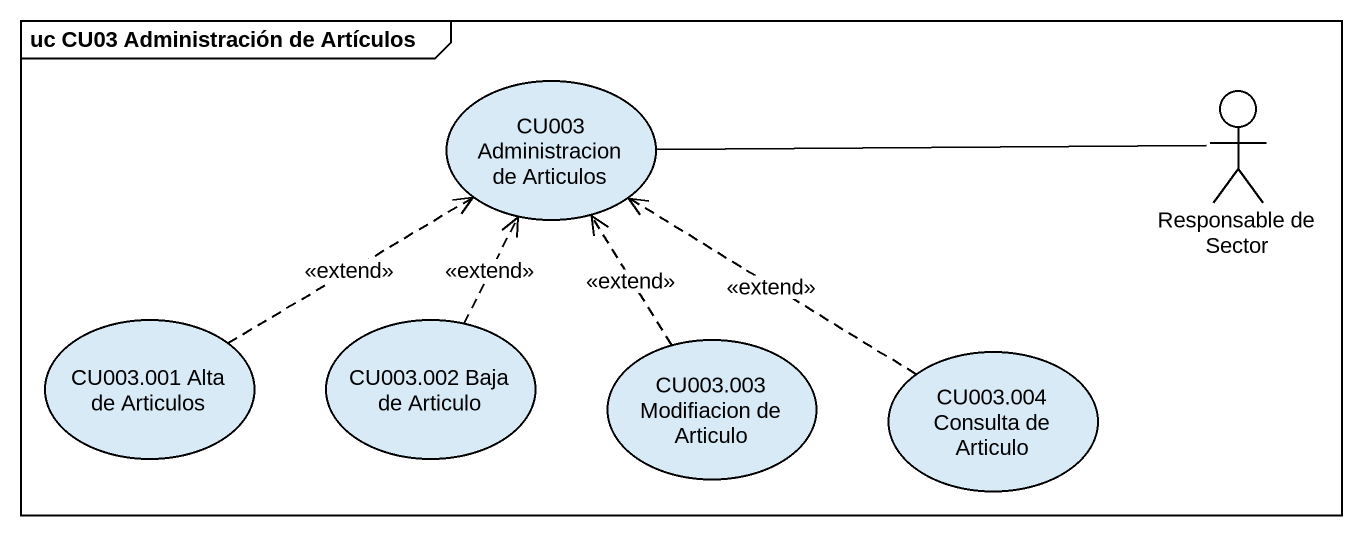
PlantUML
@startuml
mainframe uc CU03 Administración de Artículos
usecase "CU003 Administracion de Articulos" as CU003_Administracion_de
actor "Responsable de Sector" as Responsable_de_Sector
usecase "CU003.001 Alta de Articulos" as CU003_001_Alta_de_Articulos
usecase "CU003.002 Baja de Articulo" as CU003_002_Baja_de_Articulo
usecase "CU003.003 Modifiacion de Articulo" as CU003_003_Modifiacion_de
usecase "CU003.004 Consulta de Articulo" as CU003_004_Consulta_de
Responsable_de_Sector -left- CU003_Administracion_de
CU003_001_Alta_de_Articulos .right.> CU003_Administracion_de : <<extend>>
CU003_002_Baja_de_Articulo .up.> CU003_Administracion_de : <<extend>>
CU003_003_Modifiacion_de .up.> CU003_Administracion_de : <<extend>>
CU003_004_Consulta_de .up.> CU003_Administracion_de : <<extend>>
@enduml
